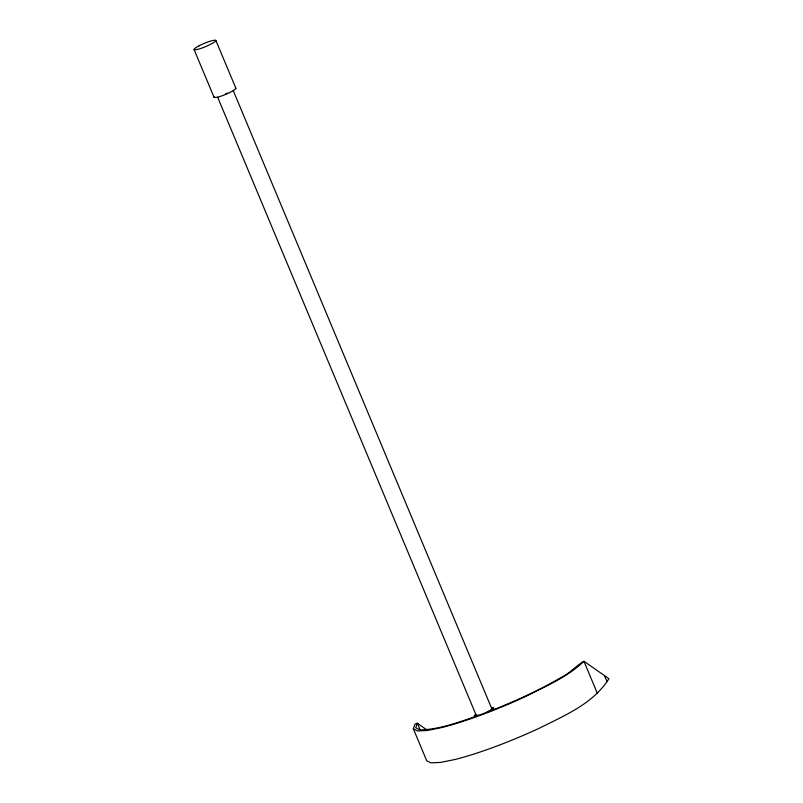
<?xml version="1.0" encoding="UTF-8"?>
<svg xmlns="http://www.w3.org/2000/svg" width="803" height="803" viewBox="0 0 803 803"><rect width="100%" height="100%" fill="white"/><g stroke="black" fill="none" stroke-linecap="round" stroke-linejoin="round"><path stroke-width="1.2" d="M492.199 707.694L493.313 707.654A10.931 1.616 -22.7 0 1 491.295 710.163L488.274 711.779C513.649 702.023 538.472 690.7 561.97 676.989C570.21 673.034 576.223 665.597 583.942 661.281L608.915 678.716C593.196 703.709 564.991 715.312 539.716 728.03A92.004 13.601 -22.7 0 1 455.251 759.437L440.586 762.428L430.84 762.85L426.674 760.662L413.324 728.743L415.031 724.105L417.399 723.222L427.266 730.238M413.324 728.743L417.48 730.931L427.236 730.519L441.911 727.518A92.004 13.601 -22.7 0 0 526.366 696.111C546.291 685.973 567.611 676.969 583.942 661.281L597.291 693.2M604.669 676.016L606.867 681.275M215.866 40.431L235.861 88.21M233.251 90.659L491.797 708.728M217.643 97.193L476.189 715.262M194.085 49.545L214.07 97.324M420.18 729.887L417.399 723.222L415.733 727.739L419.778 729.867C439.442 729.616 458.142 722.298 476.57 716.135L474.673 716.336A10.931 1.616 -22.7 0 1 475.246 714.79M235.329 87.928A12.165 1.797 -22.7 0 1 233.091 90.729L228.363 93.198A11.633 1.716 -22.7 0 1 217.683 97.173L214.602 97.605A12.165 1.797 -22.7 0 1 214.291 96.741M227.4 93.078A8.331 1.235 -22.7 0 1 225.392 93.961M476.35 714.841A8.713 1.285 -22.7 0 0 476.57 715.463L478.779 715.152A8.331 1.235 -22.7 0 0 486.427 712.301L489.81 710.535A8.713 1.285 -22.7 0 0 491.416 708.537M199.014 45.821L196.855 47.026A12.165 1.797 -22.7 0 0 194.607 49.816L197.699 49.384A11.633 1.716 -22.7 0 0 208.378 45.42L213.106 42.94A12.165 1.797 -22.7 0 0 215.345 40.15L212.253 40.582A11.633 1.716 -22.7 0 0 201.583 44.556L199.014 45.821"/></g></svg>
